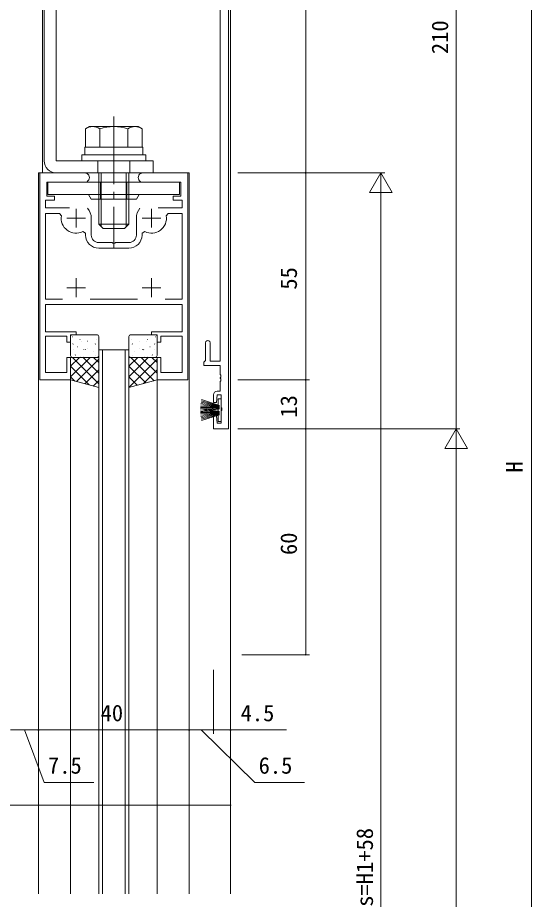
# Model space of a CAD drawing. Units: millimetres, scale not verified. Extents: x -567 to 567, y -403 to 403.
# Drawn here: x -379.3 to -242.7, y -87.6 to 146.6 of the extents above; entities that cross this region are included whole.
import ezdxf
from ezdxf.enums import TextEntityAlignment as Align

# ---------------------------------------------------------------- set-up
doc = ezdxf.new("R2010")
doc.units = ezdxf.units.MM
doc.header["$LTSCALE"] = 2
doc.linetypes.add('CHAIN2', pattern=[12, 9, -1, 1, -1])
doc.linetypes.add('DASHED3', pattern=[4, 3, -1])
for name, color, linetype, lineweight in [('0-1_USER1', 6, 'Continuous', 9), ('0-2_YKK_ZWAK', 2, 'Continuous', 9), ('0-3_YKK_11', 4, 'Continuous', 9), ('0-5_YKK_13', 7, 'Continuous', 9)]:
    doc.layers.add(name, color=color, linetype=linetype, lineweight=lineweight)
doc.styles.add('ＭＳ ゴシック', font='')
doc.styles.get('ＭＳ ゴシック').set_extended_font_data('MS Gothic')

msp = doc.modelspace()

# ---------------------------------------------------------------- linework, layer by layer
at = {"layer": '0-1_USER1'}
for p, q in [((-242.726, -265.629), (-242.726, 320.371)), ((-262.726, 37.371), (-262.726, 247.371)), ((-302.726, 213.371), (-302.726, 105.371)), ((-320.726, 105.371), (-301.726, 105.371)), ((-320.726, 105.371), (-281.726, 105.371)), ((-319.726, 105.371), (-301.726, 105.371)), ((-302.726, 105.371), (-302.726, 50.371)), ((-282.726, 105.371), (-285.726, 100.175)), ((-282.726, 105.371), (-279.726, 100.175)), ((-282.726, 105.371), (-282.726, 94.979)), ((-285.726, 100.175), (-279.726, 100.175)), ((-282.726, -256.629), (-282.726, 99.371)), ((-320.726, 50.371), (-301.726, 50.371)), ((-319.726, 50.371), (-301.726, 50.371)), ((-302.726, 37.371), (-302.726, 50.371)), ((-320.726, 37.371), (-261.726, 37.371)), ((-320.726, 37.371), (-261.726, 37.371)), ((-319.726, 37.371), (-301.726, 37.371)), ((-319.726, 37.371), (-301.726, 37.371)), ((-302.726, 37.371), (-302.726, -22.629)), ((-262.726, 37.371), (-265.726, 32.175)), ((-262.726, 37.371), (-259.726, 32.175)), ((-262.726, 37.371), (-262.726, 26.979)), ((-265.726, 32.175), (-259.726, 32.175)), ((-262.726, -266.629), (-262.726, 31.371)), ((-319.726, -22.629), (-301.726, -22.629)), ((-373.726, -26.66), (-373.726, -43.629)), ((-373.726, -26.66), (-373.726, -43.629)), ((-333.726, -26.66), (-333.726, -43.629)), ((-333.726, -26.66), (-333.726, -43.629)), ((-327.226, -26.66), (-327.226, -43.629)), ((-327.226, -26.66), (-327.226, -43.629)), ((-322.726, -26.66), (-322.726, -63.629)), ((-322.726, -26.66), (-322.726, -43.629)), ((-381.226, -42.629), (-373.726, -42.629)), ((-373.726, -42.629), (-333.726, -42.629)), ((-333.726, -42.629), (-327.226, -42.629)), ((-472.726, -62.629), (-322.726, -62.629))]:
    msp.add_line(p, q, dxfattribs=at)
for points in [[(-377.476, -42.629), (-372.224, -56.558), (-359.024, -56.558)], [(-330.476, -42.629), (-316.235, -56.562), (-303.035, -56.562)], [(-327.226, -42.629), (-322.726, -42.629), (-307.826, -42.629)]]:
    msp.add_lwpolyline(points, dxfattribs=at)
for centre, start, end in [((-302.726, 105.371), 90, 270), ((-302.726, 105.371), 90, 270), ((-302.726, 105.371), 270, 90), ((-302.726, 105.371), 270, 90), ((-302.726, 50.371), 90, 270), ((-302.726, 50.371), 90, 270), ((-302.726, 50.371), 270, 90), ((-302.726, 50.371), 270, 90), ((-302.726, 37.371), 90, 270), ((-302.726, 37.371), 90, 270), ((-302.726, 37.371), 270, 90), ((-302.726, 37.371), 270, 90), ((-302.726, -22.629), 90, 270), ((-302.726, -22.629), 270, 90), ((-373.726, -42.629), 0, 180), ((-373.726, -42.629), 0, 180), ((-373.726, -42.629), 180, 0), ((-373.726, -42.629), 180, 0), ((-333.726, -42.629), 0, 180), ((-333.726, -42.629), 0, 180), ((-333.726, -42.629), 180, 0), ((-333.726, -42.629), 180, 0), ((-327.226, -42.629), 0, 180), ((-327.226, -42.629), 0, 180), ((-327.226, -42.629), 180, 0), ((-327.226, -42.629), 180, 0), ((-322.726, -42.629), 0, 180), ((-322.726, -42.629), 180, 0), ((-322.726, -62.629), 0, 180), ((-322.726, -62.629), 180, 0)]:
    msp.add_arc(centre, 0.106, start, end, dxfattribs=at)
at = {"layer": '0-2_YKK_ZWAK'}
for p, q in [((-322.726, 285.871), (-322.726, -86.129)), ((-372.726, 189.371), (-372.726, 105.371)), ((-333.726, 105.371), (-373.726, 105.371)), ((-373.726, 105.371), (-373.726, -86.129)), ((-333.726, 105.371), (-333.726, -86.129)), ((-357.726, 58.376), (-349.726, 58.376)), ((-357.726, 58.376), (-357.726, -86.129)), ((-356.726, 58.376), (-356.726, -86.129)), ((-350.726, 58.376), (-350.726, -86.129)), ((-349.726, 58.376), (-349.726, -86.129)), ((-365.226, 50.373), (-365.226, -86.129)), ((-342.226, 50.371), (-342.226, -86.129))]:
    msp.add_line(p, q, dxfattribs=at)
at = {"layer": '0-3_YKK_11'}
for p, q in [((-372.225, 158.171), (-372.228, 108.571)), ((-369.025, 158.171), (-369.028, 108.571)), ((-360.226, 117.671), (-361.232, 117.09)), ((-347.226, 117.671), (-360.226, 117.671)), ((-347.226, 117.671), (-346.22, 117.09)), ((-361.232, 112.171), (-361.232, 117.09)), ((-357.479, 112.171), (-357.479, 117.09)), ((-349.973, 112.171), (-349.973, 117.09)), ((-346.22, 112.171), (-346.22, 117.09)), ((-346.026, 112.171), (-361.426, 112.171)), ((-361.426, 112.171), (-361.426, 110.171)), ((-346.22, 112.171), (-361.232, 112.171)), ((-346.026, 112.171), (-346.026, 110.171)), ((-369.028, 105.371), (-343.226, 105.371)), ((-357.726, 104.074), (-357.726, 105.372)), ((-357.726, 105.372), (-357.726, 91.771)), ((-357.046, 91.091), (-357.046, 105.372)), ((-357.046, 105.372), (-357.046, 104.074)), ((-350.406, 91.091), (-350.406, 105.372)), ((-350.406, 105.372), (-350.406, 104.074)), ((-349.726, 91.771), (-349.726, 105.372)), ((-349.726, 105.372), (-349.726, 104.074)), ((-336.228, 102.871), (-371.228, 102.871)), ((-371.228, 102.871), (-371.228, 99.671)), ((-336.228, 102.871), (-336.228, 99.671)), ((-371.228, 99.671), (-336.228, 99.671)), ((-360.479, 99.671), (-359.728, 98.371)), ((-346.978, 99.671), (-347.728, 98.371)), ((-347.728, 98.371), (-359.728, 98.371)), ((-349.726, 91.771), (-357.726, 91.771)), ((-357.726, 91.771), (-356.526, 90.571)), ((-349.726, 91.771), (-350.926, 90.571)), ((-356.526, 90.571), (-350.926, 90.571)), ((-365.226, 61.871), (-365.226, 56.871)), ((-364.782, 61.807), (-364.738, 61.831)), ((-358.226, 62.371), (-364.726, 62.371)), ((-362.757, 61.073), (-362.713, 61.097)), ((-358.449, 61.099), (-358.442, 61.106)), ((-358.013, 62.098), (-357.969, 62.122)), ((-357.726, 56.871), (-357.726, 61.871)), ((-349.726, 56.871), (-349.726, 61.871)), ((-349.439, 62.098), (-349.483, 62.122)), ((-349.226, 62.371), (-342.726, 62.371)), ((-349.003, 61.099), (-349.01, 61.106)), ((-344.695, 61.073), (-344.739, 61.097)), ((-342.67, 61.807), (-342.714, 61.831)), ((-342.226, 61.871), (-342.226, 56.871)), ((-364.59, 59.863), (-364.543, 59.951)), ((-363.348, 59.183), (-363.304, 59.207)), ((-362.443, 60.653), (-362.437, 60.661)), ((-360.681, 60.641), (-360.637, 60.665)), ((-360.657, 58.633), (-360.651, 58.641)), ((-358.656, 59.907), (-358.612, 59.931)), ((-348.796, 59.907), (-348.84, 59.931)), ((-346.771, 60.641), (-346.815, 60.665)), ((-346.795, 58.633), (-346.801, 58.641)), ((-345.009, 60.653), (-345.015, 60.661)), ((-344.104, 59.183), (-344.148, 59.207)), ((-342.862, 59.863), (-342.909, 59.951)), ((-365.226, 54.028), (-362.883, 56.371)), ((-365.226, 51.199), (-360.054, 56.371)), ((-357.726, 49.356), (-364.741, 56.371)), ((-364.726, 56.371), (-358.226, 56.371)), ((-364.418, 58.449), (-364.412, 58.456)), ((-363.991, 56.992), (-363.948, 57.016)), ((-362.599, 56.466), (-362.592, 56.473)), ((-361.915, 56.559), (-361.871, 56.583)), ((-357.726, 52.185), (-361.912, 56.371)), ((-361.7, 58.338), (-361.654, 58.427)), ((-361.324, 58.449), (-361.28, 58.473)), ((-359.247, 58.017), (-359.203, 58.041)), ((-357.726, 55.013), (-359.084, 56.371)), ((-358.605, 56.911), (-358.598, 56.919)), ((-349.726, 54.028), (-347.383, 56.371)), ((-349.726, 51.199), (-344.554, 56.371)), ((-343.027, 50.157), (-349.241, 56.371)), ((-342.726, 56.371), (-349.226, 56.371)), ((-348.848, 56.911), (-348.854, 56.919)), ((-348.205, 58.017), (-348.249, 58.041)), ((-342.226, 52.185), (-346.412, 56.371)), ((-346.128, 58.449), (-346.172, 58.473)), ((-345.752, 58.338), (-345.798, 58.427)), ((-345.537, 56.559), (-345.581, 56.583)), ((-344.853, 56.466), (-344.86, 56.473)), ((-342.226, 55.013), (-343.584, 56.371)), ((-343.461, 56.992), (-343.504, 57.016)), ((-343.034, 58.449), (-343.041, 58.456)), ((-360.239, 49.041), (-365.226, 54.028)), ((-363.647, 49.95), (-357.726, 55.871)), ((-349.726, 48.371), (-342.226, 55.871)), ((-345.26, 49.562), (-349.726, 54.028)), ((-361.414, 49.355), (-357.726, 53.043)), ((-345.869, 49.4), (-342.226, 53.043)), ((-364.096, 50.07), (-365.226, 51.199)), ((-359.181, 48.759), (-357.726, 50.214)), ((-347.493, 48.966), (-349.726, 51.199)), ((-325.656, 43.521), (-330.486, 44.815)), ((-325.656, 43.621), (-330.411, 45.166)), ((-330.656, 43.021), (-325.656, 43.021)), ((-325.656, 43.121), (-330.649, 43.383)), ((-325.656, 42.921), (-330.649, 42.659)), ((-325.656, 43.221), (-330.629, 43.744)), ((-325.656, 42.821), (-330.629, 42.298)), ((-325.656, 41.921), (-330.629, 42.444)), ((-325.656, 43.321), (-330.594, 44.103)), ((-325.656, 42.021), (-330.594, 42.803)), ((-325.656, 42.721), (-330.594, 41.939)), ((-325.656, 43.421), (-330.547, 44.461)), ((-325.956, 42.674), (-325.956, 42.069)), ((-330.656, 41.721), (-325.656, 41.721)), ((-325.656, 41.821), (-330.649, 42.083)), ((-325.656, 41.621), (-330.649, 41.359)), ((-325.656, 41.521), (-330.629, 40.998)), ((-325.656, 41.421), (-330.594, 40.639)), ((-325.656, 41.321), (-330.547, 40.281)), ((-325.656, 41.221), (-330.486, 39.927)), ((-325.656, 41.121), (-330.411, 39.576)), ((-325.956, 41.024), (-325.956, 39.371))]:
    msp.add_line(p, q, dxfattribs=at)
at = {"layer": '0-3_YKK_11', "linetype": 'CHAIN2'}
msp.add_line((-353.726, 120.371), (-353.726, 85.371), dxfattribs=at)
at = {"layer": '0-3_YKK_11', "linetype": 'DASHED3'}
for p, q in [((-357.976, 108.571), (-357.976, 105.371)), ((-349.476, 108.571), (-349.476, 105.371)), ((-357.728, 102.871), (-357.728, 98.371)), ((-357.228, 102.871), (-357.228, 98.371)), ((-350.228, 102.871), (-350.228, 98.371)), ((-349.728, 102.871), (-349.728, 98.371))]:
    msp.add_line(p, q, dxfattribs=at)
at = {"layer": '0-3_YKK_11'}
for points in [[(-362.226, 108.571), (-345.226, 108.571), (-345.226, 110.171), (-362.226, 110.171)], [(-357.726, 48.371), (-365.226, 50.371), (-365.226, 56.371), (-357.726, 56.371)], [(-349.726, 48.371), (-342.226, 50.371), (-342.226, 56.371), (-349.726, 56.371)]]:
    msp.add_lwpolyline(points, close=True, dxfattribs=at)
for points in [[(-369.028, 108.571), (-343.226, 108.571), (-343.226, 105.371)], [(-325.156, 45.371), (-325.956, 45.371), (-325.956, 43.718)], [(-325.956, 39.371), (-325.156, 39.371), (-325.156, 45.371)]]:
    msp.add_lwpolyline(points, dxfattribs=at)
for centre, radius, start, end in [((-359.355, 114.348), 3.323, 55.61575, 124.38425), ((-353.726, 105.251), 12.419, 72.41205, 107.58795), ((-348.097, 114.348), 3.323, 55.61575, 124.38425), ((-369.028, 108.571), 3.2, 180, 270), ((-364.726, 61.871), 0.5, 90, 180), ((-358.226, 61.871), 0.5, 0, 90), ((-349.226, 61.871), 0.5, 90, 180), ((-342.726, 61.871), 0.5, 0, 90), ((-364.726, 56.871), 0.5, 180, 270), ((-358.226, 56.871), 0.5, 270, 0), ((-349.226, 56.871), 0.5, 180, 270), ((-342.726, 56.871), 0.5, 270, 0)]:
    msp.add_arc(centre, radius, start, end, dxfattribs=at)
at = {"layer": '0-5_YKK_13'}
for p, q in [((-363.726, 95.871), (-363.726, 90.871)), ((-343.726, 95.871), (-343.726, 90.871)), ((-366.226, 93.371), (-361.226, 93.371)), ((-359.726, 93.371), (-359.726, 88.871)), ((-347.726, 88.871), (-347.726, 93.371)), ((-346.226, 93.371), (-341.226, 93.371)), ((-357.726, 85.371), (-349.726, 85.371)), ((-363.726, 77.371), (-363.726, 72.371)), ((-343.726, 77.371), (-343.726, 72.371)), ((-366.226, 74.871), (-361.226, 74.871)), ((-346.226, 74.871), (-341.226, 74.871)), ((-367.407, 71.871), (-371.926, 71.871)), ((-347.407, 71.871), (-360.045, 71.871))]:
    msp.add_line(p, q, dxfattribs=at)
for points in [[(-323.226, 37.371), (-323.226, 198.071), (-323.226, 213.371), (-324.526, 213.371), (-324.526, 212.371), (-327.026, 212.371)], [(-328.126, 189.971), (-328.126, 195.371), (-325.426, 195.371), (-325.426, 55.371), (-328.126, 55.371), (-328.126, 60.271)], [(-345.976, 105.371), (-334.026, 105.371), (-334.026, 50.371), (-342.226, 50.371), (-342.226, 56.371), (-341.226, 56.371), (-341.226, 52.371), (-335.526, 52.371), (-335.526, 61.971), (-341.226, 61.971), (-341.226, 60.371), (-342.226, 60.371), (-342.226, 62.371), (-343.726, 62.371), (-343.726, 63.171), (-335.526, 63.171), (-335.526, 70.371), (-371.926, 70.371), (-371.926, 63.171), (-363.726, 63.171), (-363.726, 62.371), (-365.226, 62.371), (-365.226, 60.371), (-366.226, 60.371), (-366.226, 61.971), (-371.926, 61.971), (-371.926, 52.371), (-366.226, 52.371), (-366.226, 56.371), (-365.226, 56.371), (-365.226, 50.371), (-373.426, 50.371), (-373.426, 105.371), (-361.476, 105.371)], [(-361.476, 102.871), (-371.526, 102.871), (-371.526, 99.171), (-369.526, 99.171), (-369.526, 98.171), (-371.926, 98.171), (-371.926, 96.071), (-365.476, 96.071)], [(-341.976, 96.071), (-335.526, 96.071), (-335.526, 98.171), (-337.926, 98.171), (-337.926, 99.171), (-335.926, 99.171), (-335.926, 102.871), (-345.976, 102.871)], [(-367.407, 71.871), (-371.926, 71.871), (-371.926, 94.571), (-368.171, 94.571), (-367.677, 93.993)], [(-339.775, 93.993), (-339.281, 94.571), (-335.526, 94.571), (-335.526, 71.871), (-340.045, 71.871)], [(-361.948, 89.788), (-361.226, 89.34), (-361.226, 88.871)], [(-346.226, 88.871), (-346.226, 89.34), (-345.504, 89.788)], [(-357.726, 86.871), (-354.184, 86.871), (-354.001, 86.751), (-353.451, 86.751), (-353.268, 86.871), (-349.726, 86.871)], [(-329.326, 60.271), (-329.326, 55.571), (-329.526, 55.371), (-329.826, 55.071), (-329.826, 54.171), (-325.426, 54.171), (-325.426, 51.829), (-325.306, 51.646), (-325.306, 51.096), (-325.426, 50.913), (-325.426, 50.829), (-325.306, 50.646), (-325.306, 50.096), (-325.426, 49.913), (-325.426, 47.371), (-326.226, 47.371)], [(-327.226, 46.371), (-327.226, 44.371), (-326.426, 44.371), (-326.226, 46.371), (-325.156, 46.371), (-325.156, 43.079), (-325.036, 42.896), (-325.036, 42.346), (-325.156, 42.163), (-325.156, 38.871), (-326.226, 38.871), (-326.426, 40.871), (-327.226, 40.871), (-327.226, 37.371), (-323.226, 37.371)]]:
    msp.add_lwpolyline(points, dxfattribs=at)
for centre, radius, start, end in [((-361.476, 104.121), 1.25, 269.99999, 90.00001), ((-345.976, 104.121), 1.25, 89.99999, 270.00001), ((-363.726, 93.371), 4, 171.05099, 296.3878), ((-363.726, 93.371), 4, 359.99998, 40.4398), ((-343.726, 93.371), 4, 139.5602, 180.00002), ((-343.726, 93.371), 4, 243.6122, 8.94901), ((-357.726, 88.871), 3.5, 180.00001, 269.99999), ((-357.726, 88.871), 2, 180.00001, 269.99999), ((-349.726, 88.871), 3.5, 270.00001, 359.99999), ((-349.726, 88.871), 2, 270.00001, 359.99999), ((-328.726, 60.271), 0.6, 359.99999, 180.00001), ((-326.226, 46.371), 1, 90.00001, 179.99999)]:
    msp.add_arc(centre, radius, start, end, dxfattribs=at)

# ---------------------------------------------------------------- texts
at = {"layer": '0-1_USER1', "style": 'ＭＳ ゴシック'}
for s, p in [('210', (-263.526, 136.931)), ('55', (-303.726, 74.351)), ('13', (-303.726, 40.351)), ('H', (-243.726, 25.771)), ('60', (-303.726, 3.851)), ('DHs=H1+58', (-283.526, -95.589))]:
    msp.add_text(s, height=4.399, rotation=90, dxfattribs=at).set_placement(p, align=Align.BOTTOM_LEFT)
for s, p in [('40', (-357.246, -41.629)), ('4.5', (-320.026, -41.629)), ('7.5', (-371.224, -55.558)), ('6.5', (-315.235, -55.562))]:
    msp.add_text(s, height=4.399, dxfattribs=at).set_placement(p, align=Align.BOTTOM_LEFT)

doc.saveas('drawing.dxf')
